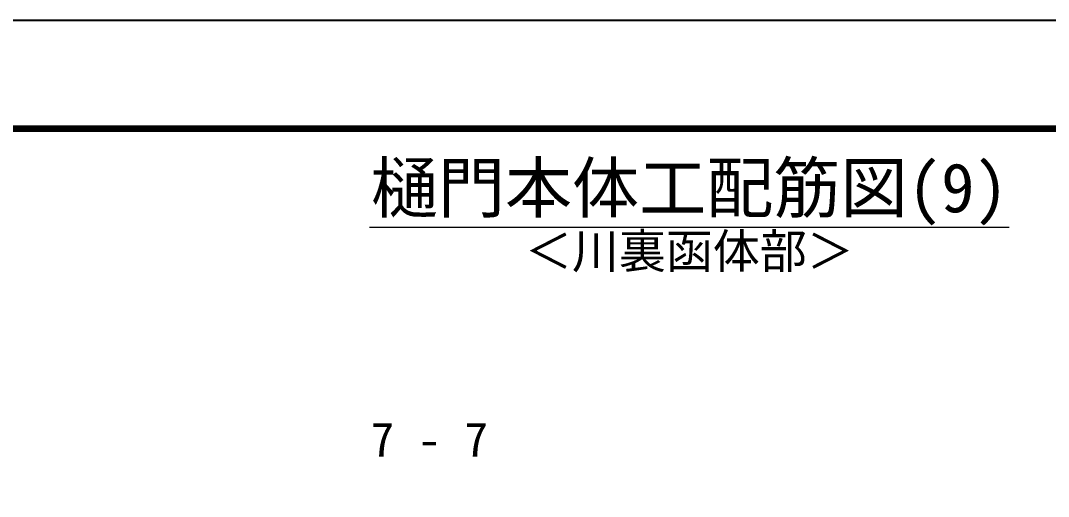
# Model space of a CAD drawing. Header units: millimetres. Extents: x 169470 to 758170, y -17820 to 11880.
# Drawn here: x 520098 to 530544, y 7041 to 11880 of the extents above; entities that cross this region are included whole.
import ezdxf
from ezdxf.enums import TextEntityAlignment as Align

# ---------------------------------------------------------------- set-up
doc = ezdxf.new("R2010")
doc.units = ezdxf.units.MM
doc.header["$LTSCALE"] = 50
doc.layers.get('Defpoints').update_dxf_attribs({"color": 151})
for name, color, linetype, lineweight in [('D-STR-TXT', 7, 'Continuous', 13), ('D-TTL', 2, 'Continuous', 140), ('D-TTL-LINE', 7, 'Continuous', 13), ('D-TTL-TXT', 7, 'Continuous', 13)]:
    doc.layers.add(name, color=color, linetype=linetype, lineweight=lineweight)
doc.styles.add('MS ゴシック', font='MS Gothic.ttf')
doc.styles.add('YOKO_GOTHIC', font='MS Gothic.ttf')

msp = doc.modelspace()

# ---------------------------------------------------------------- linework, layer by layer
at = {"layer": 'D-TTL'}
msp.add_lwpolyline([(506894.53, 10780), (506894.53, -16720), (546894.53, -16720), (546894.53, 10780)], close=True, dxfattribs=at)
at = {"layer": 'D-TTL-LINE'}
msp.add_line((523644.53, 9780), (530144.53, 9780), dxfattribs=at)
at = {"layer": 'Defpoints', "color": 1}
msp.add_lwpolyline([(505869.53, 11880), (505869.53, -17820), (547919.53, -17820), (547919.53, 11880)], close=True, dxfattribs=at)

# ---------------------------------------------------------------- texts
at = {"layer": 'D-STR-TXT', "style": 'MS ゴシック'}
msp.add_text('＜川裏函体部＞', height=350, dxfattribs=at).set_placement((526894.53, 9255.82), align=Align.BOTTOM_CENTER)
at = {"layer": 'D-STR-TXT', "style": 'YOKO_GOTHIC'}
msp.add_text('7 - 7', height=350, dxfattribs=at).set_placement((524252.54, 7444.02), align=Align.CENTER)
at = {"layer": 'D-TTL-TXT', "style": 'MS ゴシック'}
msp.add_text('樋門本体工配筋図(9)', height=500, dxfattribs=at).set_placement((526894.53, 9780), align=Align.BOTTOM_CENTER)

doc.saveas('drawing.dxf')
